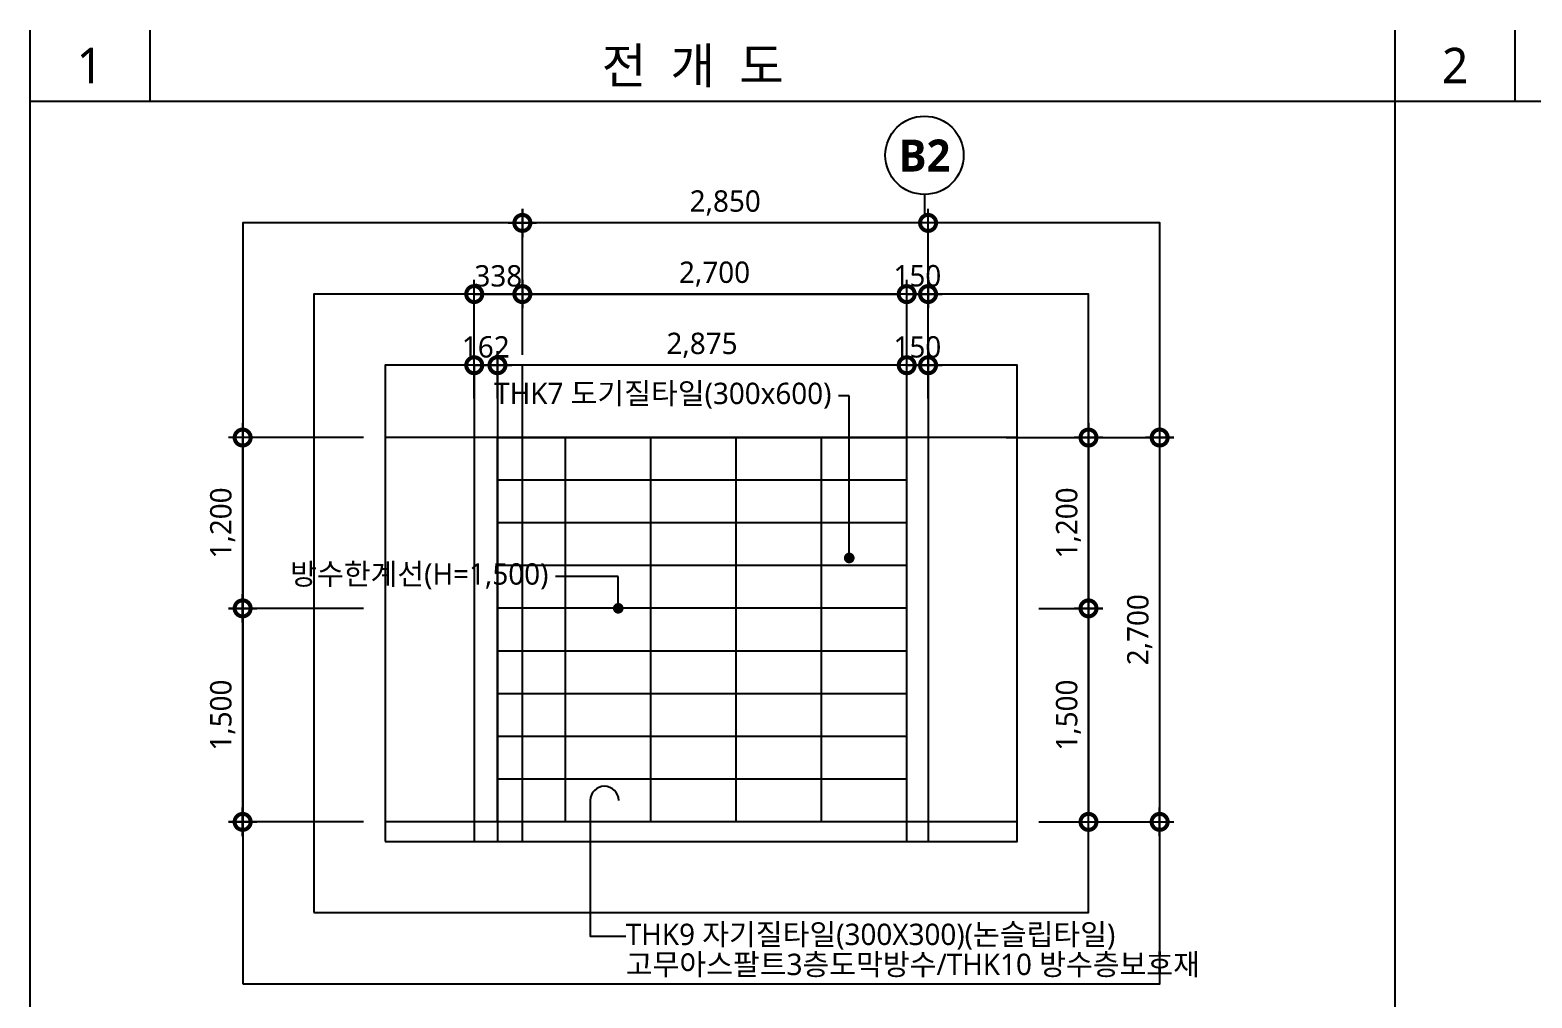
# Model space of a CAD drawing. Header units: millimetres. Extents: x 2213 to 82676, y 1050 to 28650.
# Drawn here: x 59543 to 70094, y 21850 to 28650 of the extents above; entities that cross this region are included whole.
import ezdxf
from ezdxf import colors
from ezdxf.entities.mleader import LeaderData, LeaderLine
from ezdxf.enums import TextEntityAlignment as Align
from ezdxf.math import Vec2, Vec3

# ---------------------------------------------------------------- set-up
doc = ezdxf.new("R2010")
doc.units = ezdxf.units.MM
doc.header["$LTSCALE"] = 200
doc.header["$PDMODE"] = 3
doc.linetypes.add('CEN', pattern=[62, 60, -1, 0, -1])
doc.linetypes.add('HIDDEN', pattern=[0.375, 0.25, -0.125])
doc.layers.get('Defpoints').update_dxf_attribs({"color": 137})
for name, color, linetype in [('01-CEN', 1, 'CEN'), ('01HAT', 8, 'Continuous'), ('01TEX', 3, 'Continuous'), ('1', 1, 'Continuous'), ('2', 2, 'Continuous'), ('3', 3, 'Continuous'), ('DIM', 7, 'Continuous'), ('SYM-BUB', 3, 'Continuous'), ('SYM-LEAD', 6, 'Continuous'), ('TEXT', 3, 'Continuous'), ('방수한계선', 4, 'HIDDEN')]:
    doc.layers.add(name, color=color, linetype=linetype)
doc.layers.add('02Waste', color=171, linetype='Continuous', plot=False)
doc.styles.add('HY-M', font='malgun.ttf')
doc.styles.add('맑은고딕', font='malgun.ttf')
doc.styles.add('맑은고딕B', font='malgunbd.ttf')
doc.styles.add('스타일1', font='malgun.ttf')
doc.dimstyles.new('CJA-50', dxfattribs={"dimscale": 50, "dimtxt": 3, "dimasz": 1, "dimexe": 2, "dimexo": 3, "dimgap": 1, "dimtad": 1, "dimdec": 0, "dimzin": 1, "dimdsep": 46, "dimlunit": 6, "dimtxsty": '스타일1', "dimblk": 'GAUN-DOT', "dimcen": -2, "dimdle": 2, "dimclrd": 256, "dimclre": 256, "dimclrt": 3, "dimadec": 0, "dimazin": 0, "dimtfac": 1, "dimtdec": 0, "dimtix": 1, "dimtmove": 2, "dimatfit": 3, "dimldrblk": 'DOTSMALL', "dimfxl": 1, "dimtolj": 1, "dimtzin": 1, "dimarcsym": 0})

# ---------------------------------------------------------------- blocks, each defined once
blk = doc.blocks.new('GAUN-DOT')
at = {"linetype": 'ByBlock'}
for p, q in [((2, 0), (-2, 0)), ((0, -2), (0, 2))]:
    blk.add_line(p, q, dxfattribs=at)
at = {"const_width": 2.25}
blk.add_lwpolyline([(0, 0.28125, 1), (0, -0.28125, 1)], format="xyb", close=True, dxfattribs=at)
blk = doc.blocks.new('*D390')
at = {"layer": 'Defpoints', "color": 0, "transparency": 16777216}
for p in [(63002, 27295), (63002, 26219), (65852, 26219)]:
    blk.add_point(p, dxfattribs=at)
at = {"layer": 'DIM', "lineweight": -2, "transparency": 16777216}
for p, q in [((63002, 26369), (63002, 27395)), ((65852, 26369), (65852, 27395)), ((65802, 27295), (63052, 27295))]:
    blk.add_line(p, q, dxfattribs=at)
at = {"layer": 'DIM', "lineweight": -2, "transparency": 16777216, "xscale": 50, "yscale": 50, "zscale": 50, "rotation": 180}
blk.add_blockref('GAUN-DOT', (63002, 27295), dxfattribs=at)
at = {"layer": 'DIM', "lineweight": -2, "transparency": 16777216, "xscale": 50, "yscale": 50, "zscale": 50}
blk.add_blockref('GAUN-DOT', (65852, 27295), dxfattribs=at)
at = {"layer": 'DIM', "color": 3, "transparency": 16777216, "insert": (64427, 27435), "char_height": 150, "attachment_point": 5, "style": '맑은고딕'}
blk.add_mtext('\\A1;2,850', dxfattribs=at)
blk = doc.blocks.new('_DotSmall')
at = {"layer": 'DIM'}
h = blk.add_hatch(color=256, dxfattribs=at)
edge = h.paths.add_edge_path()
edge.add_arc((0, 0), 0.2, 0, 360)
at = {"layer": 'DIM', "linetype": 'ByBlock'}
blk.add_circle((0, 0), 0.2, dxfattribs=at)
blk = doc.blocks.new('*D391')
at = {"layer": 'Defpoints', "color": 0, "transparency": 16777216}
for p in [(63002, 26795), (62664, 26219), (63002, 26219)]:
    blk.add_point(p, dxfattribs=at)
at = {"layer": 'DIM', "lineweight": -2, "transparency": 16777216}
for p, q in [((62664, 26369), (62664, 26895)), ((63002, 26369), (63002, 26895)), ((62614, 26795), (62564, 26795)), ((62664, 26795), (63002, 26795)), ((63052, 26795), (63102, 26795))]:
    blk.add_line(p, q, dxfattribs=at)
at = {"layer": 'DIM', "lineweight": -2, "transparency": 16777216, "xscale": 50, "yscale": 50, "zscale": 50}
blk.add_blockref('GAUN-DOT', (62664, 26795), dxfattribs=at)
at = {"layer": 'DIM', "lineweight": -2, "transparency": 16777216, "xscale": 50, "yscale": 50, "zscale": 50, "rotation": 180}
blk.add_blockref('GAUN-DOT', (63002, 26795), dxfattribs=at)
at = {"layer": 'DIM', "color": 3, "transparency": 16777216, "insert": (62833, 26922), "char_height": 150, "attachment_point": 5, "style": '맑은고딕'}
blk.add_mtext('\\A1;338', dxfattribs=at)
blk = doc.blocks.new('*D392')
at = {"layer": 'Defpoints', "color": 0, "transparency": 16777216}
for p in [(65702, 26795), (63002, 26219), (65702, 26219)]:
    blk.add_point(p, dxfattribs=at)
at = {"layer": 'DIM', "lineweight": -2, "transparency": 16777216}
for p, q in [((63002, 26369), (63002, 26895)), ((65702, 26369), (65702, 26895)), ((63052, 26795), (65652, 26795))]:
    blk.add_line(p, q, dxfattribs=at)
at = {"layer": 'DIM', "lineweight": -2, "transparency": 16777216, "xscale": 50, "yscale": 50, "zscale": 50, "rotation": 180}
blk.add_blockref('GAUN-DOT', (63002, 26795), dxfattribs=at)
at = {"layer": 'DIM', "lineweight": -2, "transparency": 16777216, "xscale": 50, "yscale": 50, "zscale": 50}
blk.add_blockref('GAUN-DOT', (65702, 26795), dxfattribs=at)
at = {"layer": 'DIM', "color": 3, "transparency": 16777216, "insert": (64352, 26935), "char_height": 150, "attachment_point": 5, "style": '맑은고딕'}
blk.add_mtext('\\A1;2,700', dxfattribs=at)
blk = doc.blocks.new('*D393')
at = {"layer": 'Defpoints', "color": 0, "transparency": 16777216}
for p in [(65852, 26795), (65702, 26219), (65852, 26219)]:
    blk.add_point(p, dxfattribs=at)
at = {"layer": 'DIM', "lineweight": -2, "transparency": 16777216}
for p, q in [((65702, 26369), (65702, 26895)), ((65852, 26369), (65852, 26895)), ((65652, 26795), (65602, 26795)), ((65702, 26795), (65852, 26795)), ((65902, 26795), (65952, 26795))]:
    blk.add_line(p, q, dxfattribs=at)
at = {"layer": 'DIM', "lineweight": -2, "transparency": 16777216, "xscale": 50, "yscale": 50, "zscale": 50}
blk.add_blockref('GAUN-DOT', (65702, 26795), dxfattribs=at)
at = {"layer": 'DIM', "lineweight": -2, "transparency": 16777216, "xscale": 50, "yscale": 50, "zscale": 50, "rotation": 180}
blk.add_blockref('GAUN-DOT', (65852, 26795), dxfattribs=at)
at = {"layer": 'DIM', "color": 3, "transparency": 16777216, "insert": (65777, 26923), "char_height": 150, "attachment_point": 5, "style": '맑은고딕'}
blk.add_mtext('\\A1;150', dxfattribs=at)
blk = doc.blocks.new('*D394')
at = {"layer": 'Defpoints', "color": 0, "transparency": 16777216}
for p in [(66250, 25787), (66479, 23087), (67479, 23087)]:
    blk.add_point(p, dxfattribs=at)
at = {"layer": 'DIM', "lineweight": -2, "transparency": 16777216}
for p, q in [((66400, 25787), (67579, 25787)), ((67479, 25737), (67479, 23137)), ((66629, 23087), (67579, 23087))]:
    blk.add_line(p, q, dxfattribs=at)
at = {"layer": 'DIM', "lineweight": -2, "transparency": 16777216, "xscale": 50, "yscale": 50, "zscale": 50}
for p, rotation in [((67479, 25787), 90), ((67479, 23087), 270)]:
    blk.add_blockref('GAUN-DOT', p, dxfattribs=dict(at, rotation=rotation))
at = {"layer": 'DIM', "color": 3, "transparency": 16777216, "insert": (67339, 24437), "char_height": 150, "attachment_point": 5, "rotation": 90, "style": '맑은고딕'}
blk.add_mtext('\\A1;2,700', dxfattribs=at)
blk = doc.blocks.new('*D395')
at = {"layer": 'Defpoints', "color": 0, "transparency": 16777216}
for p in [(66338, 25787), (66479, 24587), (66979, 24587)]:
    blk.add_point(p, dxfattribs=at)
at = {"layer": 'DIM', "lineweight": -2, "transparency": 16777216}
for p, q in [((66488, 25787), (67079, 25787)), ((66979, 25737), (66979, 24637)), ((66629, 24587), (67079, 24587))]:
    blk.add_line(p, q, dxfattribs=at)
at = {"layer": 'DIM', "lineweight": -2, "transparency": 16777216, "xscale": 50, "yscale": 50, "zscale": 50}
for p, rotation in [((66979, 25787), 90), ((66979, 24587), 270)]:
    blk.add_blockref('GAUN-DOT', p, dxfattribs=dict(at, rotation=rotation))
at = {"layer": 'DIM', "color": 3, "transparency": 16777216, "insert": (66839, 25187), "char_height": 150, "attachment_point": 5, "rotation": 90, "style": '맑은고딕'}
blk.add_mtext('\\A1;1,200', dxfattribs=at)
blk = doc.blocks.new('*D396')
at = {"layer": 'Defpoints', "color": 0, "transparency": 16777216}
for p in [(66479, 24587), (66479, 23087), (66979, 23087)]:
    blk.add_point(p, dxfattribs=at)
at = {"layer": 'DIM', "lineweight": -2, "transparency": 16777216}
for p, q in [((66629, 24587), (67079, 24587)), ((66979, 24537), (66979, 23137)), ((66629, 23087), (67079, 23087))]:
    blk.add_line(p, q, dxfattribs=at)
at = {"layer": 'DIM', "lineweight": -2, "transparency": 16777216, "xscale": 50, "yscale": 50, "zscale": 50}
for p, rotation in [((66979, 24587), 90), ((66979, 23087), 270)]:
    blk.add_blockref('GAUN-DOT', p, dxfattribs=dict(at, rotation=rotation))
at = {"layer": 'DIM', "color": 3, "transparency": 16777216, "insert": (66839, 23837), "char_height": 150, "attachment_point": 5, "rotation": 90, "style": '맑은고딕'}
blk.add_mtext('\\A1;1,500', dxfattribs=at)
blk = doc.blocks.new('*D397')
at = {"layer": 'Defpoints', "color": 0, "transparency": 16777216}
for p in [(62037, 25787), (61037, 24587), (62037, 24587)]:
    blk.add_point(p, dxfattribs=at)
at = {"layer": 'DIM', "lineweight": -2, "transparency": 16777216}
for p, q in [((61887, 25787), (60937, 25787)), ((61037, 25737), (61037, 24637)), ((61887, 24587), (60937, 24587))]:
    blk.add_line(p, q, dxfattribs=at)
at = {"layer": 'DIM', "lineweight": -2, "transparency": 16777216, "xscale": 50, "yscale": 50, "zscale": 50}
for p, rotation in [((61037, 25787), 90), ((61037, 24587), 270)]:
    blk.add_blockref('GAUN-DOT', p, dxfattribs=dict(at, rotation=rotation))
at = {"layer": 'DIM', "color": 3, "transparency": 16777216, "insert": (60897, 25187), "char_height": 150, "attachment_point": 5, "rotation": 90, "style": '맑은고딕'}
blk.add_mtext('\\A1;1,200', dxfattribs=at)
blk = doc.blocks.new('*D398')
at = {"layer": 'Defpoints', "color": 0, "transparency": 16777216}
for p in [(62037, 24587), (61037, 23087), (62037, 23087)]:
    blk.add_point(p, dxfattribs=at)
at = {"layer": 'DIM', "lineweight": -2, "transparency": 16777216}
for p, q in [((61887, 24587), (60937, 24587)), ((61037, 24537), (61037, 23137)), ((61887, 23087), (60937, 23087))]:
    blk.add_line(p, q, dxfattribs=at)
at = {"layer": 'DIM', "lineweight": -2, "transparency": 16777216, "xscale": 50, "yscale": 50, "zscale": 50}
for p, rotation in [((61037, 24587), 90), ((61037, 23087), 270)]:
    blk.add_blockref('GAUN-DOT', p, dxfattribs=dict(at, rotation=rotation))
at = {"layer": 'DIM', "color": 3, "transparency": 16777216, "insert": (60897, 23837), "char_height": 150, "attachment_point": 5, "rotation": 90, "style": '맑은고딕'}
blk.add_mtext('\\A1;1,500', dxfattribs=at)
blk = doc.blocks.new('*D399')
at = {"layer": 'Defpoints', "color": 0, "transparency": 16777216}
for p in [(62827, 26295), (62827, 25912), (65702, 25912)]:
    blk.add_point(p, dxfattribs=at)
at = {"layer": 'DIM', "lineweight": -2, "transparency": 16777216}
for p, q in [((62827, 26062), (62827, 26395)), ((65702, 26062), (65702, 26395)), ((65652, 26295), (62877, 26295))]:
    blk.add_line(p, q, dxfattribs=at)
at = {"layer": 'DIM', "lineweight": -2, "transparency": 16777216, "xscale": 50, "yscale": 50, "zscale": 50, "rotation": 180}
blk.add_blockref('GAUN-DOT', (62827, 26295), dxfattribs=at)
at = {"layer": 'DIM', "lineweight": -2, "transparency": 16777216, "xscale": 50, "yscale": 50, "zscale": 50}
blk.add_blockref('GAUN-DOT', (65702, 26295), dxfattribs=at)
at = {"layer": 'DIM', "color": 3, "transparency": 16777216, "insert": (64264, 26435), "char_height": 150, "attachment_point": 5, "style": '맑은고딕'}
blk.add_mtext('\\A1;2,875', dxfattribs=at)
blk = doc.blocks.new('*D400')
at = {"layer": 'Defpoints', "color": 0, "transparency": 16777216}
for p in [(62827, 26295), (62664, 25912), (62827, 25912)]:
    blk.add_point(p, dxfattribs=at)
at = {"layer": 'DIM', "lineweight": -2, "transparency": 16777216}
for p, q in [((62664, 26062), (62664, 26395)), ((62827, 26062), (62827, 26395)), ((62614, 26295), (62564, 26295)), ((62664, 26295), (62827, 26295)), ((62877, 26295), (62927, 26295))]:
    blk.add_line(p, q, dxfattribs=at)
at = {"layer": 'DIM', "lineweight": -2, "transparency": 16777216, "xscale": 50, "yscale": 50, "zscale": 50}
blk.add_blockref('GAUN-DOT', (62664, 26295), dxfattribs=at)
at = {"layer": 'DIM', "lineweight": -2, "transparency": 16777216, "xscale": 50, "yscale": 50, "zscale": 50, "rotation": 180}
blk.add_blockref('GAUN-DOT', (62827, 26295), dxfattribs=at)
at = {"layer": 'DIM', "color": 3, "transparency": 16777216, "insert": (62745, 26423), "char_height": 150, "attachment_point": 5, "style": '맑은고딕'}
blk.add_mtext('\\A1;162', dxfattribs=at)
blk = doc.blocks.new('*D401')
at = {"layer": 'Defpoints', "color": 0, "transparency": 16777216}
for p in [(65852, 26295), (65702, 25912), (65852, 25912)]:
    blk.add_point(p, dxfattribs=at)
at = {"layer": 'DIM', "lineweight": -2, "transparency": 16777216}
for p, q in [((65702, 26062), (65702, 26395)), ((65852, 26062), (65852, 26395)), ((65652, 26295), (65602, 26295)), ((65702, 26295), (65852, 26295)), ((65902, 26295), (65952, 26295))]:
    blk.add_line(p, q, dxfattribs=at)
at = {"layer": 'DIM', "lineweight": -2, "transparency": 16777216, "xscale": 50, "yscale": 50, "zscale": 50}
blk.add_blockref('GAUN-DOT', (65702, 26295), dxfattribs=at)
at = {"layer": 'DIM', "lineweight": -2, "transparency": 16777216, "xscale": 50, "yscale": 50, "zscale": 50, "rotation": 180}
blk.add_blockref('GAUN-DOT', (65852, 26295), dxfattribs=at)
at = {"layer": 'DIM', "color": 3, "transparency": 16777216, "insert": (65777, 26423), "char_height": 150, "attachment_point": 5, "style": '맑은고딕'}
blk.add_mtext('\\A1;150', dxfattribs=at)
blk = doc.blocks.new('_DOT')
at = {"color": 0, "linetype": 'ByBlock'}
blk.add_line((-0.5, 0), (-1, 0), dxfattribs=at)
at = {"color": 0, "linetype": 'ByBlock', "const_width": 0.5}
blk.add_lwpolyline([(-0.25, 0, 1), (0.25, 0, 1)], format="xyb", close=True, dxfattribs=at)
blk = doc.blocks.new('NEW_BUB')
at = {"layer": 'SYM-BUB', "color": 6}
blk.add_line((0, 3), (0, 0), dxfattribs=at)
blk.add_circle((0, 8.5), 5.5, dxfattribs=at)
at = {"layer": 'SYM-BUB', "color": 3, "style": '맑은고딕B'}
blk.add_attdef('X', text='', height=4.5, dxfattribs=at).set_placement((0, 8.5), align=Align.MIDDLE)

msp = doc.modelspace()

# ---------------------------------------------------------------- linework, layer by layer
at = {"layer": '01-CEN'}
for p, q in [((62664.2, 26295), (62664.2, 22950)), ((62826.7, 26295), (62826.7, 22950)), ((63001.7, 26295), (63001.7, 22950)), ((65701.7, 26295), (65701.7, 22950)), ((65851.7, 26295), (65851.7, 22950))]:
    msp.add_line(p, q, dxfattribs=at)
at = {"layer": '01HAT'}
for p, q in [((63301.7, 25787.4), (63301.7, 23087.4)), ((63901.7, 25787.4), (63901.7, 23087.4)), ((64501.7, 25787.4), (64501.7, 23087.4)), ((65101.7, 25787.4), (65101.7, 23087.4)), ((65701.7, 25487.4), (62826.7, 25487.4)), ((65701.7, 25187.4), (62826.7, 25187.4)), ((65701.7, 24887.4), (62826.7, 24887.4)), ((65701.7, 24587.4), (62826.7, 24587.4)), ((65701.7, 24287.4), (62826.7, 24287.4)), ((65701.7, 23987.4), (62826.7, 23987.4)), ((65701.7, 23687.4), (62826.7, 23687.4)), ((65701.7, 23387.4), (62826.7, 23387.4))]:
    msp.add_line(p, q, dxfattribs=at)
at = {"layer": '02Waste'}
for points in [[(61037.2, 21950), (67479.1, 21950), (67479.1, 27295), (61037.2, 27295)], [(61537.2, 22450), (66979.1, 22450), (66979.1, 26795), (61537.2, 26795)]]:
    msp.add_lwpolyline(points, close=True, dxfattribs=at)
msp.add_lwpolyline([(62037.2, 22950), (66479.1, 22950), (66479.1, 26295), (62037.2, 26295), (62037.2, 22950)], dxfattribs=at)
at = {"layer": '1'}
for p, q in [((66479.1, 25787.4), (62037.2, 25787.4)), ((66479.1, 23087.4), (62037.2, 23087.4))]:
    msp.add_line(p, q, dxfattribs=at)
at = {"layer": '2'}
msp.add_lwpolyline([(62826.7, 25787.4), (65701.7, 25787.4), (65701.7, 23087.4), (62826.7, 23087.4)], close=True, dxfattribs=at)
at = {"layer": '3'}
for p, q in [((59543.4, 1250), (59543.4, 28650)), ((60384, 28650), (60384, 28150)), ((69134.2, 1050), (69134.2, 28650)), ((69974.8, 28650), (69974.8, 28150)), ((59543.4, 28150), (78725, 28150))]:
    msp.add_line(p, q, dxfattribs=at)
at = {"layer": 'SYM-LEAD'}
for points, format in [([(63678.7, 23237.4, 1), (63478.7, 23237.4), (63478.7, 22283.2), (63728.7, 22283.2)], "xyb"), ([(63678.7, 23087.4, 0, 50, 0), (63678.7, 23237.4, 0, 0, 0), (63678.7, 23179, 0, 0, 0)], "xyseb")]:
    msp.add_lwpolyline(points, format=format, dxfattribs=at)
at = {"layer": '방수한계선'}
msp.add_line((65701.7, 24587.4), (62826.7, 24587.4), dxfattribs=at)

# ---------------------------------------------------------------- block references
at = {"layer": 'SYM-BUB', "xscale": 50.00000000000001, "yscale": 50.00000000000001, "zscale": 50.00000000000001}
msp.add_blockref('NEW_BUB', (65826.7, 27345), dxfattribs=at).add_auto_attribs({'X': 'B2'})

# ---------------------------------------------------------------- texts
at = {"layer": '01TEX', "style": 'HY-M'}
for s, p in [('1', (59963.7, 28400)), ('2', (69554.5, 28400))]:
    msp.add_text(s, height=250, rotation=360, dxfattribs=at).set_placement(p, align=Align.MIDDLE_CENTER)
at = {"layer": '01TEX', "linetype": 'Continuous', "style": 'HY-M'}
msp.add_text('전  개  도', height=250, rotation=360, dxfattribs=at).set_placement((64199.2, 28400), align=Align.MIDDLE_CENTER)
at = {"layer": 'TEXT', "color": 3, "style": '스타일1'}
for s, p in [('THK9 자기질타일(300X300)(논슬립타일)', (63728.7, 22296.9)), ('고무아스팔트3층도막방수/THK10 방수층보호재', (63728.7, 22086))]:
    msp.add_text(s, height=150, dxfattribs=at).set_placement(p, align=Align.MIDDLE_LEFT)

# ---------------------------------------------------------------- dimensions: what is measured, and where the dimension line sits
at = {"layer": 'DIM'}
for base, p1, p2, picture, middle in [((63001.7, 27295), (65851.7, 26219), (63001.7, 26219), '*D390', (64426.7, 27435)), ((63001.6949681, 26794.9679172), (62664.1949681, 26219.0321287), (63001.6949681, 26219.0321287), '*D391', (62832.9449681, 26922.4645205)), ((65701.7, 26795), (63001.7, 26219), (65701.7, 26219), '*D392', (64351.7, 26935)), ((65851.7, 26795), (65701.7, 26219), (65851.7, 26219), '*D393', (65776.7, 26922.9)), ((62826.7, 26295), (65701.7, 25912), (62826.7, 25912), '*D399', (64264.2, 26435))]:
    dim = msp.add_linear_dim(base=base, p1=p1, p2=p2, dimstyle='CJA-50', override={"dimtxsty": '맑은고딕'}, dxfattribs=at)
    dim.commit()
    dim.dimension.update_dxf_attribs({"geometry": picture, "text_midpoint": middle})
for base, p1, p2, angle, picture, middle in [((62826.6949681, 26294.9679172), (62664.1949681, 25912.0397144), (62826.6949681, 25912.0397144), 180, '*D400', (62745.4449681, 26422.8721292)), ((65851.7, 26295), (65701.7, 25912), (65851.7, 25912), 180, '*D401', (65776.7, 26422.9)), ((61037.2, 24587.4), (62037.2, 25787.4), (62037.2, 24587.4), 270, '*D397', (60896.7, 25187.4)), ((67479.1, 23087.4), (66249.6, 25787.4), (66479.1, 23087.4), 270, '*D394', (67339, 24437.4)), ((66979.1, 24587.4), (66337.7, 25787.4), (66479.1, 24587.4), 270, '*D395', (66838.6, 25187.4)), ((61037.2, 23087.4), (62037.2, 24587.4), (62037.2, 23087.4), 270, '*D398', (60896.7, 23837.4)), ((66979.1, 23087.4), (66479.1, 24587.4), (66479.1, 23087.4), 270, '*D396', (66838.6, 23837.4))]:
    dim = msp.add_linear_dim(base=base, p1=p1, p2=p2, angle=angle, dimstyle='CJA-50', override={"dimtxsty": '맑은고딕'}, dxfattribs=at)
    dim.commit()
    dim.dimension.update_dxf_attribs({"geometry": picture, "text_midpoint": middle})

# ---------------------------------------------------------------- leaders
at = {"layer": 'TEXT', "color": 3}
ml = msp.add_multileader_mtext('Standard', dxfattribs=at)
ml.set_content('THK7 도기질타일(300x600) ', color=3, style='스타일1')
ml.set_leader_properties(color=6)
ml.set_arrow_properties(name='DOT')
ml.build(insert=Vec2(0, 0))
ml.multileader.update_dxf_attribs({"dogleg_length": 3, "arrow_head_size": 75})
ctx = ml.context
ctx.base_point, ctx.char_height, ctx.arrow_head_size, ctx.landing_gap_size, ctx.plane_origin = Vec3(62610.2, 26080.2), 150, 75, 50, Vec3(66239.3, 23543.7)
ctx.text_align_type = 2
notes = []
notes.append((ctx, [(0, (1, 1, 0), (65298.3, 26080.2), (-1, 0), 75, [(0, [(65298.3, 24941.1)], 0, [])])]))
ctx.mtext.insert, ctx.mtext.alignment, ctx.mtext.flow_direction = Vec3(65173.3, 26172.2), 3, 5
ml = msp.add_multileader_mtext('Standard', dxfattribs=at)
ml.set_content('방수한계선(H=1,500)', color=3, style='스타일1')
ml.set_leader_properties(color=6)
ml.set_arrow_properties(name='DOT')
ml.build(insert=Vec2(0, 0))
ml.multileader.update_dxf_attribs({"dogleg_length": 3, "arrow_head_size": 75})
ctx = ml.context
ctx.base_point, ctx.char_height, ctx.arrow_head_size, ctx.landing_gap_size, ctx.plane_origin = Vec3(61200.4, 24811.7), 150, 75, 50, Vec3(64061.3, 23190)
ctx.text_align_type = 2
notes.append((ctx, [(0, (1, 1, 0), (63675.5, 24811.7), (-1, 0), 440.1, [(0, [(63675.5, 24587.4)], 0, [])])]))
ctx.mtext.insert, ctx.mtext.alignment, ctx.mtext.flow_direction = Vec3(63185.3, 24903.7), 3, 5
for ctx, leaders in notes:
    for number, flags, end, landing, length, lines in leaders:
        leader = LeaderData()
        leader.index, (leader.has_last_leader_line, leader.has_dogleg_vector, leader.attachment_direction) = number, flags
        leader.last_leader_point, leader.dogleg_vector, leader.dogleg_length = Vec3(end), Vec3(landing), length
        for number, points, colour, breaks in lines:
            line = LeaderLine()
            line.index, line.vertices, line.color, line.breaks = number, Vec3.list(points), colors.encode_raw_color(colour), breaks
            leader.lines.append(line)
        ctx.leaders.append(leader)

doc.saveas('drawing.dxf')
